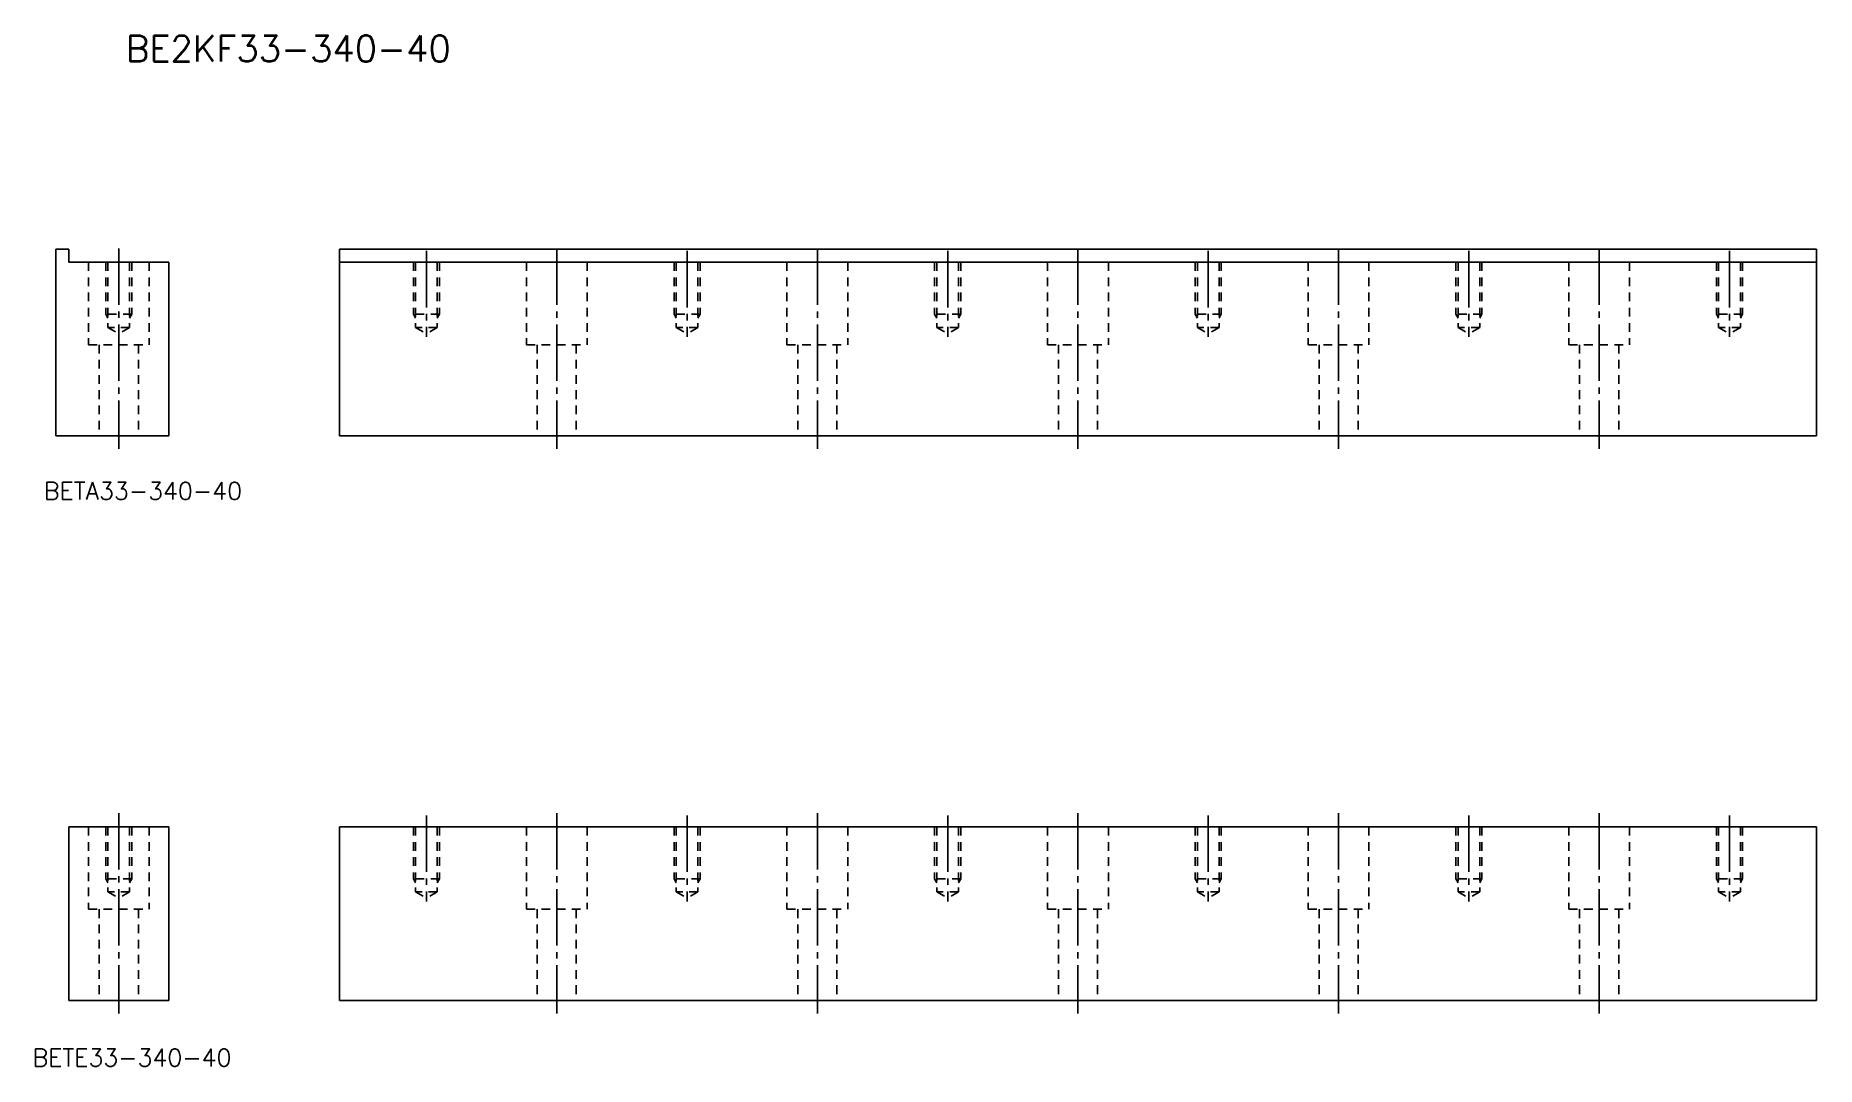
# Model space of a CAD drawing. Extents: x -50 to 360, y 1397 to 1634.
import ezdxf

# ---------------------------------------------------------------- set-up
doc = ezdxf.new("R2010")
doc.units = 0
doc.header["$MEASUREMENT"] = 0
doc.linetypes.add('CENTER', pattern=[17.5, 13, -1.5, 1.5, -1.5])
doc.linetypes.add('DASHED', pattern=[3.5, 2, -1.5])
doc.layers.get('0').update_dxf_attribs({"linetype": 'CONTINUOUS'})
doc.layers.add('CENTER', color=1, linetype='CENTER')
doc.styles.get("Standard").update_dxf_attribs({"font": 'txt.shx', "bigfont": '@extfont2.shx'})

msp = doc.modelspace()

# ---------------------------------------------------------------- linework, layer by layer
at = {"color": 7, "linetype": 'Continuous'}
for p, q in [((-45.53, 1584.79), (-42.53, 1584.79)), ((-45.53, 1584.79), (-45.53, 1541.79)), ((-42.53, 1584.79), (-42.53, 1581.79)), ((19.8, 1584.79), (359.8, 1584.79)), ((19.8, 1584.79), (19.8, 1541.79)), ((359.8, 1584.79), (359.8, 1541.79)), ((-42.53, 1581.79), (-19.53, 1581.79)), ((-19.53, 1581.79), (-19.53, 1541.79)), ((19.8, 1581.79), (359.8, 1581.79)), ((-45.53, 1541.79), (-19.53, 1541.79)), ((19.8, 1541.79), (359.8, 1541.79)), ((-42.53, 1451.79), (-42.53, 1411.79)), ((-42.53, 1451.79), (-19.53, 1451.79)), ((-19.53, 1451.79), (-19.53, 1411.79)), ((19.8, 1451.79), (359.8, 1451.79)), ((19.8, 1451.79), (19.8, 1411.79)), ((359.8, 1451.79), (359.8, 1411.79)), ((-42.53, 1411.79), (-19.53, 1411.79)), ((19.8, 1411.79), (359.8, 1411.79))]:
    msp.add_line(p, q, dxfattribs=at)
at = {"color": 3, "linetype": 'DASHED'}
for p, q in [((-38.03, 1581.79), (-38.03, 1562.79)), ((-34.03, 1581.79), (-34.03, 1569.79)), ((-33.53, 1581.79), (-33.53, 1566.79)), ((-28.53, 1581.79), (-28.53, 1566.79)), ((-28.03, 1581.79), (-28.03, 1569.79)), ((-24.03, 1581.79), (-24.03, 1562.79)), ((36.8, 1581.79), (36.8, 1569.79)), ((37.3, 1581.79), (37.3, 1566.79)), ((42.3, 1581.79), (42.3, 1566.79)), ((42.8, 1581.79), (42.8, 1569.79)), ((62.8, 1581.79), (62.8, 1562.79)), ((76.8, 1581.79), (76.8, 1562.79)), ((96.8, 1581.79), (96.8, 1569.79)), ((97.3, 1581.79), (97.3, 1566.79)), ((102.3, 1581.79), (102.3, 1566.79)), ((102.8, 1581.79), (102.8, 1569.79)), ((122.8, 1581.79), (122.8, 1562.79)), ((136.8, 1581.79), (136.8, 1562.79)), ((156.8, 1581.79), (156.8, 1569.79)), ((157.3, 1581.79), (157.3, 1566.79)), ((162.3, 1581.79), (162.3, 1566.79)), ((162.8, 1581.79), (162.8, 1569.79)), ((182.8, 1581.79), (182.8, 1562.79)), ((196.8, 1581.79), (196.8, 1562.79)), ((216.8, 1581.79), (216.8, 1569.79)), ((217.3, 1581.79), (217.3, 1566.79)), ((222.3, 1581.79), (222.3, 1566.79)), ((222.8, 1581.79), (222.8, 1569.79)), ((242.8, 1581.79), (242.8, 1562.79)), ((256.8, 1581.79), (256.8, 1562.79)), ((276.8, 1581.79), (276.8, 1569.79)), ((277.3, 1581.79), (277.3, 1566.79)), ((282.3, 1581.79), (282.3, 1566.79)), ((282.8, 1581.79), (282.8, 1569.79)), ((302.8, 1581.79), (302.8, 1562.79)), ((316.8, 1581.79), (316.8, 1562.79)), ((336.8, 1581.79), (336.8, 1569.79)), ((337.3, 1581.79), (337.3, 1566.79)), ((342.3, 1581.79), (342.3, 1566.79)), ((342.8, 1581.79), (342.8, 1569.79)), ((-28.03, 1569.79), (-34.03, 1569.79)), ((-34.03, 1569.79), (-33.53, 1568.92)), ((-28.53, 1566.79), (-33.53, 1566.79)), ((-33.53, 1566.79), (-31.03, 1565.35)), ((-28.53, 1566.79), (-31.03, 1565.35)), ((-28.03, 1569.79), (-28.53, 1568.92)), ((36.8, 1569.79), (37.3, 1568.92)), ((42.8, 1569.79), (36.8, 1569.79)), ((37.3, 1566.79), (39.8, 1565.35)), ((42.3, 1566.79), (37.3, 1566.79)), ((42.3, 1566.79), (39.8, 1565.35)), ((42.8, 1569.79), (42.3, 1568.92)), ((102.8, 1569.79), (96.8, 1569.79)), ((96.8, 1569.79), (97.3, 1568.92)), ((102.3, 1566.79), (97.3, 1566.79)), ((97.3, 1566.79), (99.8, 1565.35)), ((102.3, 1566.79), (99.8, 1565.35)), ((102.8, 1569.79), (102.3, 1568.92)), ((162.8, 1569.79), (156.8, 1569.79)), ((156.8, 1569.79), (157.3, 1568.92)), ((162.3, 1566.79), (157.3, 1566.79)), ((157.3, 1566.79), (159.8, 1565.35)), ((162.3, 1566.79), (159.8, 1565.35)), ((162.8, 1569.79), (162.3, 1568.92)), ((222.8, 1569.79), (216.8, 1569.79)), ((216.8, 1569.79), (217.3, 1568.92)), ((222.3, 1566.79), (217.3, 1566.79)), ((217.3, 1566.79), (219.8, 1565.35)), ((222.3, 1566.79), (219.8, 1565.35)), ((222.8, 1569.79), (222.3, 1568.92)), ((282.8, 1569.79), (276.8, 1569.79)), ((276.8, 1569.79), (277.3, 1568.92)), ((282.3, 1566.79), (277.3, 1566.79)), ((277.3, 1566.79), (279.8, 1565.35)), ((282.3, 1566.79), (279.8, 1565.35)), ((282.8, 1569.79), (282.3, 1568.92)), ((342.8, 1569.79), (336.8, 1569.79)), ((336.8, 1569.79), (337.3, 1568.92)), ((342.3, 1566.79), (337.3, 1566.79)), ((337.3, 1566.79), (339.8, 1565.35)), ((342.3, 1566.79), (339.8, 1565.35)), ((342.8, 1569.79), (342.3, 1568.92)), ((-38.03, 1562.79), (-24.03, 1562.79)), ((-35.53, 1562.79), (-35.53, 1541.79)), ((-26.53, 1562.79), (-26.53, 1541.79)), ((62.8, 1562.79), (76.8, 1562.79)), ((65.3, 1562.79), (65.3, 1541.79)), ((74.3, 1562.79), (74.3, 1541.79)), ((122.8, 1562.79), (136.8, 1562.79)), ((125.3, 1562.79), (125.3, 1541.79)), ((134.3, 1562.79), (134.3, 1541.79)), ((182.8, 1562.79), (196.8, 1562.79)), ((185.3, 1562.79), (185.3, 1541.79)), ((194.3, 1562.79), (194.3, 1541.79)), ((242.8, 1562.79), (256.8, 1562.79)), ((245.3, 1562.79), (245.3, 1541.79)), ((254.3, 1562.79), (254.3, 1541.79)), ((302.8, 1562.79), (316.8, 1562.79)), ((305.3, 1562.79), (305.3, 1541.79)), ((314.3, 1562.79), (314.3, 1541.79)), ((-38.03, 1451.79), (-38.03, 1432.79)), ((-34.03, 1451.79), (-34.03, 1439.79)), ((-33.53, 1451.79), (-33.53, 1436.79)), ((-28.53, 1451.79), (-28.53, 1436.79)), ((-28.03, 1451.79), (-28.03, 1439.79)), ((-24.03, 1451.79), (-24.03, 1432.79)), ((36.8, 1451.79), (36.8, 1439.79)), ((37.3, 1451.79), (37.3, 1436.79)), ((42.3, 1451.79), (42.3, 1436.79)), ((42.8, 1451.79), (42.8, 1439.79)), ((62.8, 1451.79), (62.8, 1432.79)), ((76.8, 1451.79), (76.8, 1432.79)), ((96.8, 1451.79), (96.8, 1439.79)), ((97.3, 1451.79), (97.3, 1436.79)), ((102.3, 1451.79), (102.3, 1436.79)), ((102.8, 1451.79), (102.8, 1439.79)), ((122.8, 1451.79), (122.8, 1432.79)), ((136.8, 1451.79), (136.8, 1432.79)), ((156.8, 1451.79), (156.8, 1439.79)), ((157.3, 1451.79), (157.3, 1436.79)), ((162.3, 1451.79), (162.3, 1436.79)), ((162.8, 1451.79), (162.8, 1439.79)), ((182.8, 1451.79), (182.8, 1432.79)), ((196.8, 1451.79), (196.8, 1432.79)), ((216.8, 1451.79), (216.8, 1439.79)), ((217.3, 1451.79), (217.3, 1436.79)), ((222.3, 1451.79), (222.3, 1436.79)), ((222.8, 1451.79), (222.8, 1439.79)), ((242.8, 1451.79), (242.8, 1432.79)), ((256.8, 1451.79), (256.8, 1432.79)), ((276.8, 1451.79), (276.8, 1439.79)), ((277.3, 1451.79), (277.3, 1436.79)), ((282.3, 1451.79), (282.3, 1436.79)), ((282.8, 1451.79), (282.8, 1439.79)), ((302.8, 1451.79), (302.8, 1432.79)), ((316.8, 1451.79), (316.8, 1432.79)), ((336.8, 1451.79), (336.8, 1439.79)), ((337.3, 1451.79), (337.3, 1436.79)), ((342.3, 1451.79), (342.3, 1436.79)), ((342.8, 1451.79), (342.8, 1439.79)), ((-28.03, 1439.79), (-34.03, 1439.79)), ((-34.03, 1439.79), (-33.53, 1438.92)), ((-28.03, 1439.79), (-28.53, 1438.92)), ((36.8, 1439.79), (37.3, 1438.92)), ((42.8, 1439.79), (36.8, 1439.79)), ((42.8, 1439.79), (42.3, 1438.92)), ((102.8, 1439.79), (96.8, 1439.79)), ((96.8, 1439.79), (97.3, 1438.92)), ((102.8, 1439.79), (102.3, 1438.92)), ((162.8, 1439.79), (156.8, 1439.79)), ((156.8, 1439.79), (157.3, 1438.92)), ((162.8, 1439.79), (162.3, 1438.92)), ((222.8, 1439.79), (216.8, 1439.79)), ((216.8, 1439.79), (217.3, 1438.92)), ((222.8, 1439.79), (222.3, 1438.92)), ((282.8, 1439.79), (276.8, 1439.79)), ((276.8, 1439.79), (277.3, 1438.92)), ((282.8, 1439.79), (282.3, 1438.92)), ((342.8, 1439.79), (336.8, 1439.79)), ((336.8, 1439.79), (337.3, 1438.92)), ((342.8, 1439.79), (342.3, 1438.92)), ((-28.53, 1436.79), (-33.53, 1436.79)), ((-33.53, 1436.79), (-31.03, 1435.35)), ((-28.53, 1436.79), (-31.03, 1435.35)), ((37.3, 1436.79), (39.8, 1435.35)), ((42.3, 1436.79), (37.3, 1436.79)), ((42.3, 1436.79), (39.8, 1435.35)), ((102.3, 1436.79), (97.3, 1436.79)), ((97.3, 1436.79), (99.8, 1435.35)), ((102.3, 1436.79), (99.8, 1435.35)), ((162.3, 1436.79), (157.3, 1436.79)), ((157.3, 1436.79), (159.8, 1435.35)), ((162.3, 1436.79), (159.8, 1435.35)), ((222.3, 1436.79), (217.3, 1436.79)), ((217.3, 1436.79), (219.8, 1435.35)), ((222.3, 1436.79), (219.8, 1435.35)), ((282.3, 1436.79), (277.3, 1436.79)), ((277.3, 1436.79), (279.8, 1435.35)), ((282.3, 1436.79), (279.8, 1435.35)), ((342.3, 1436.79), (337.3, 1436.79)), ((337.3, 1436.79), (339.8, 1435.35)), ((342.3, 1436.79), (339.8, 1435.35)), ((-38.03, 1432.79), (-24.03, 1432.79)), ((-35.53, 1432.79), (-35.53, 1411.79)), ((-26.53, 1432.79), (-26.53, 1411.79)), ((62.8, 1432.79), (76.8, 1432.79)), ((65.3, 1432.79), (65.3, 1411.79)), ((74.3, 1432.79), (74.3, 1411.79)), ((122.8, 1432.79), (136.8, 1432.79)), ((125.3, 1432.79), (125.3, 1411.79)), ((134.3, 1432.79), (134.3, 1411.79)), ((182.8, 1432.79), (196.8, 1432.79)), ((185.3, 1432.79), (185.3, 1411.79)), ((194.3, 1432.79), (194.3, 1411.79)), ((242.8, 1432.79), (256.8, 1432.79)), ((245.3, 1432.79), (245.3, 1411.79)), ((254.3, 1432.79), (254.3, 1411.79)), ((302.8, 1432.79), (316.8, 1432.79)), ((305.3, 1432.79), (305.3, 1411.79)), ((314.3, 1432.79), (314.3, 1411.79))]:
    msp.add_line(p, q, dxfattribs=at)
at = {"layer": 'CENTER', "color": 1, "linetype": 'CENTER'}
for p, q in [((-31.03, 1584.95), (-31.03, 1538.79)), ((39.8, 1584.4), (39.8, 1564.61)), ((69.8, 1584.95), (69.8, 1538.79)), ((99.8, 1584.4), (99.8, 1564.61)), ((129.8, 1584.95), (129.8, 1538.79)), ((159.8, 1584.4), (159.8, 1564.61)), ((189.8, 1584.95), (189.8, 1538.79)), ((219.8, 1584.4), (219.8, 1564.61)), ((249.8, 1584.95), (249.8, 1538.79)), ((279.8, 1584.4), (279.8, 1564.61)), ((309.8, 1584.95), (309.8, 1538.79)), ((339.8, 1584.4), (339.8, 1564.61)), ((-31.03, 1454.95), (-31.03, 1408.79)), ((39.8, 1454.4), (39.8, 1434.61)), ((69.8, 1454.95), (69.8, 1408.79)), ((99.8, 1454.4), (99.8, 1434.61)), ((129.8, 1454.95), (129.8, 1408.79)), ((159.8, 1454.4), (159.8, 1434.61)), ((189.8, 1454.95), (189.8, 1408.79)), ((219.8, 1454.4), (219.8, 1434.61)), ((249.8, 1454.95), (249.8, 1408.79)), ((279.8, 1454.4), (279.8, 1434.61)), ((309.8, 1454.95), (309.8, 1408.79)), ((339.8, 1454.4), (339.8, 1434.61))]:
    msp.add_line(p, q, dxfattribs=at)

# ---------------------------------------------------------------- texts
at = {"color": 7, "linetype": 'Continuous'}
for s, height, p in [('BE2KF33-340-40', 6, (-29.42, 1627.97)), ('BETA33-340-40', 4, (-48.26, 1527.12)), ('BETE33-340-40', 4, (-50.87, 1396.63))]:
    msp.add_text(s, height=height, dxfattribs=at).set_placement(p)

doc.saveas('drawing.dxf')
